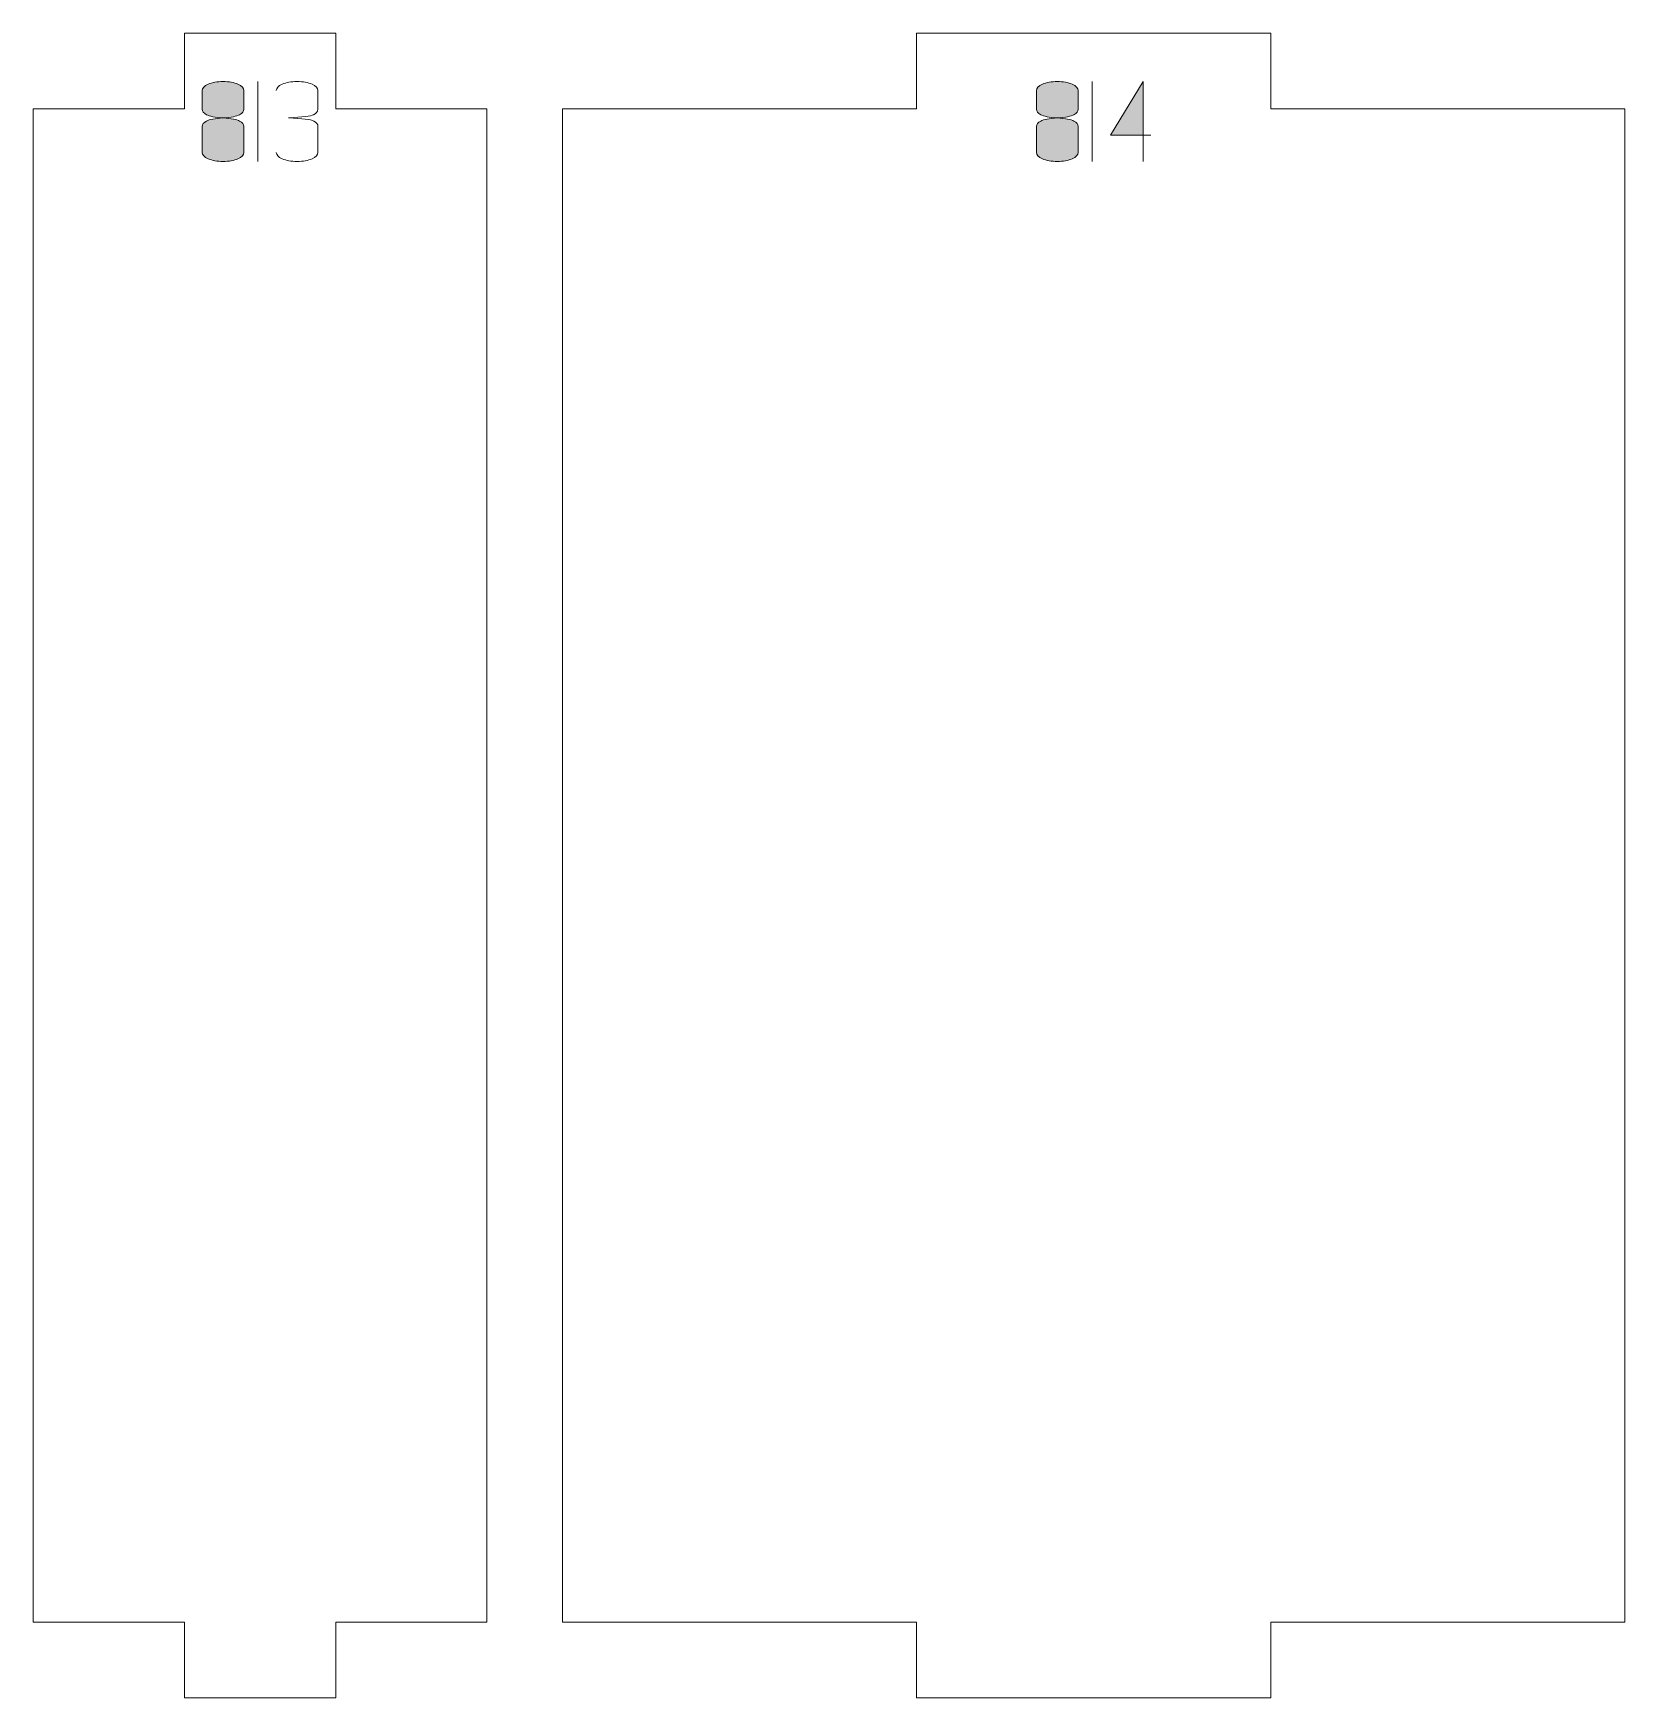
# Model space of a CAD drawing. Header units: centimetres. Extents: x -158 to 228, y -202 to 254.
# Drawn here: x 98.76 to 105.07, y -97.47 to -90.87 of the extents above; entities that cross this region are included whole.
import ezdxf

# ---------------------------------------------------------------- set-up
doc = ezdxf.new("R2010")
doc.units = ezdxf.units.CM
doc.header["$MEASUREMENT"] = 0
doc.layers.add('Capa 1', color=7, linetype='Continuous')

msp = doc.modelspace()

# ---------------------------------------------------------------- hatches: boundary and pattern name
at = {"layer": 'Capa 1', "true_color": 0x3e4095}
h = msp.add_hatch(color=175, dxfattribs=at)
edge = h.paths.add_edge_path()
edge.add_spline(control_points=[(99.42868, -91.17423), (99.42868, -91.18218), (99.43434, -91.18936), (99.44565, -91.19578), (99.45696, -91.2022), (99.47882, -91.20648), (99.51123, -91.20862), (99.54364, -91.20648), (99.5655, -91.2022), (99.57681, -91.19578), (99.58812, -91.18936), (99.59378, -91.18218), (99.59378, -91.17423), (99.59378, -91.17423), (99.59378, -91.09993), (99.59378, -91.09993), (99.59378, -91.09015), (99.58591, -91.08182), (99.57016, -91.07494), (99.55442, -91.06806), (99.53477, -91.06462), (99.51123, -91.06462), (99.48769, -91.06462), (99.46804, -91.06806), (99.4523, -91.07494), (99.43655, -91.08182), (99.42868, -91.09015), (99.42868, -91.09993), (99.42868, -91.09993), (99.42868, -91.17423), (99.42868, -91.17423)], knot_values=[0, 0, 0, 0, 0.1, 0.1, 0.1, 0.2, 0.2, 0.2, 0.3, 0.3, 0.3, 0.4, 0.4, 0.4, 0.5, 0.5, 0.5, 0.6, 0.6, 0.6, 0.7, 0.7, 0.7, 0.8, 0.8, 0.8, 0.9, 0.9, 0.9, 1, 1, 1, 1], degree=3, periodic=1)
h = msp.add_hatch(color=175, dxfattribs=at)
edge = h.paths.add_edge_path()
edge.add_spline(control_points=[(99.51123, -91.38106), (99.48769, -91.38106), (99.46804, -91.37762), (99.4523, -91.37074), (99.43655, -91.36386), (99.42868, -91.35553), (99.42868, -91.34575), (99.42868, -91.34575), (99.42868, -91.24256), (99.42868, -91.24256), (99.42868, -91.2343), (99.43434, -91.22712), (99.44565, -91.22101), (99.45696, -91.21489), (99.47882, -91.21076), (99.51123, -91.20862), (99.47882, -91.20648), (99.45696, -91.2022), (99.44565, -91.19578), (99.43434, -91.18936), (99.42868, -91.18218), (99.42868, -91.17423), (99.42868, -91.17423), (99.42868, -91.09993), (99.42868, -91.09993), (99.42868, -91.09015), (99.43655, -91.08182), (99.4523, -91.07494), (99.46804, -91.06806), (99.48769, -91.06462), (99.51123, -91.06462), (99.53477, -91.06462), (99.55442, -91.06806), (99.57016, -91.07494), (99.58591, -91.08182), (99.59378, -91.09015), (99.59378, -91.09993), (99.59378, -91.09993), (99.59378, -91.17423), (99.59378, -91.17423), (99.59378, -91.18218), (99.58812, -91.18936), (99.57681, -91.19578), (99.5655, -91.2022), (99.54364, -91.20648), (99.51123, -91.20862), (99.54364, -91.21076), (99.5655, -91.21489), (99.57681, -91.22101), (99.58812, -91.22712), (99.59378, -91.2343), (99.59378, -91.24256), (99.59378, -91.24256), (99.59378, -91.34575), (99.59378, -91.34575), (99.59378, -91.35553), (99.58591, -91.36386), (99.57016, -91.37074), (99.55442, -91.37762), (99.53477, -91.38106), (99.51123, -91.38106)], knot_values=[0, 0, 0, 0, 0.05, 0.05, 0.05, 0.1, 0.1, 0.1, 0.15, 0.15, 0.15, 0.2, 0.2, 0.2, 0.25, 0.25, 0.25, 0.3, 0.3, 0.3, 0.35, 0.35, 0.35, 0.4, 0.4, 0.4, 0.45, 0.45, 0.45, 0.5, 0.5, 0.5, 0.55, 0.55, 0.55, 0.6, 0.6, 0.6, 0.65, 0.65, 0.65, 0.7, 0.7, 0.7, 0.75, 0.75, 0.75, 0.8, 0.8, 0.8, 0.85, 0.85, 0.85, 0.9, 0.9, 0.9, 0.95, 0.95, 0.95, 1, 1, 1, 1], degree=3, periodic=1)
h = msp.add_hatch(color=175, dxfattribs=at)
edge = h.paths.add_edge_path()
edge.add_spline(control_points=[(99.64881, -91.38106), (99.64881, -91.38106), (99.64881, -91.06416), (99.64881, -91.06416), (99.64881, -91.06416), (99.64881, -91.38106), (99.64881, -91.38106)], knot_values=[0, 0, 0, 0, 0.5, 0.5, 0.5, 1, 1, 1, 1], degree=3, periodic=1)
h = msp.add_hatch(color=175, dxfattribs=at)
edge = h.paths.add_edge_path()
edge.add_spline(control_points=[(99.80474, -91.38106), (99.7812, -91.38106), (99.76155, -91.37762), (99.74581, -91.37074), (99.73006, -91.36386), (99.72219, -91.35553), (99.72219, -91.34575), (99.72219, -91.35553), (99.73006, -91.36386), (99.74581, -91.37074), (99.76155, -91.37762), (99.7812, -91.38106), (99.80474, -91.38106), (99.82828, -91.38106), (99.84793, -91.37762), (99.86367, -91.37074), (99.87942, -91.36386), (99.88729, -91.35553), (99.88729, -91.34575), (99.88729, -91.34575), (99.88729, -91.24256), (99.88729, -91.24256), (99.88729, -91.2343), (99.88163, -91.22712), (99.87032, -91.22101), (99.85901, -91.21489), (99.82584, -91.21076), (99.7708, -91.20862), (99.82553, -91.20526), (99.8584, -91.20128), (99.8694, -91.1967), (99.88041, -91.19211), (99.88637, -91.18462), (99.88729, -91.17423), (99.88729, -91.17423), (99.88729, -91.09993), (99.88729, -91.09993), (99.88729, -91.09015), (99.87942, -91.08182), (99.86367, -91.07494), (99.84793, -91.06806), (99.82828, -91.06462), (99.80474, -91.06462), (99.7812, -91.06462), (99.76155, -91.06806), (99.74581, -91.07494), (99.73006, -91.08182), (99.72219, -91.09015), (99.72219, -91.09993), (99.72219, -91.09015), (99.73006, -91.08182), (99.74581, -91.07494), (99.76155, -91.06806), (99.7812, -91.06462), (99.80474, -91.06462), (99.82828, -91.06462), (99.84793, -91.06806), (99.86367, -91.07494), (99.87942, -91.08182), (99.88729, -91.09015), (99.88729, -91.09993), (99.88729, -91.09993), (99.88729, -91.17423), (99.88729, -91.17423), (99.88637, -91.18462), (99.88041, -91.19211), (99.8694, -91.1967), (99.8584, -91.20128), (99.82553, -91.20526), (99.7708, -91.20862), (99.82584, -91.21076), (99.85901, -91.21489), (99.87032, -91.22101), (99.88163, -91.22712), (99.88729, -91.2343), (99.88729, -91.24256), (99.88729, -91.24256), (99.88729, -91.34575), (99.88729, -91.34575), (99.88729, -91.35553), (99.87942, -91.36386), (99.86367, -91.37074), (99.84793, -91.37762), (99.82828, -91.38106), (99.80474, -91.38106)], knot_values=[0, 0, 0, 0, 0.0357143, 0.0357143, 0.0357143, 0.0714286, 0.0714286, 0.0714286, 0.1071429, 0.1071429, 0.1071429, 0.1428571, 0.1428571, 0.1428571, 0.1785714, 0.1785714, 0.1785714, 0.2142857, 0.2142857, 0.2142857, 0.25, 0.25, 0.25, 0.2857143, 0.2857143, 0.2857143, 0.3214286, 0.3214286, 0.3214286, 0.3571429, 0.3571429, 0.3571429, 0.3928571, 0.3928571, 0.3928571, 0.4285714, 0.4285714, 0.4285714, 0.4642857, 0.4642857, 0.4642857, 0.5, 0.5, 0.5, 0.5357143, 0.5357143, 0.5357143, 0.5714286, 0.5714286, 0.5714286, 0.6071429, 0.6071429, 0.6071429, 0.6428571, 0.6428571, 0.6428571, 0.6785714, 0.6785714, 0.6785714, 0.7142857, 0.7142857, 0.7142857, 0.75, 0.75, 0.75, 0.7857143, 0.7857143, 0.7857143, 0.8214286, 0.8214286, 0.8214286, 0.8571429, 0.8571429, 0.8571429, 0.8928571, 0.8928571, 0.8928571, 0.9285714, 0.9285714, 0.9285714, 0.9642857, 0.9642857, 0.9642857, 1, 1, 1, 1], degree=3, periodic=1)
h = msp.add_hatch(color=175, dxfattribs=at)
edge = h.paths.add_edge_path()
edge.add_spline(control_points=[(102.73521, -91.17423), (102.73521, -91.18218), (102.74087, -91.18936), (102.75218, -91.19578), (102.76349, -91.2022), (102.78535, -91.20648), (102.81776, -91.20862), (102.85017, -91.20648), (102.87203, -91.2022), (102.88334, -91.19578), (102.89465, -91.18936), (102.90031, -91.18218), (102.90031, -91.17423), (102.90031, -91.17423), (102.90031, -91.09993), (102.90031, -91.09993), (102.90031, -91.09015), (102.89244, -91.08182), (102.87669, -91.07494), (102.86095, -91.06806), (102.8413, -91.06462), (102.81776, -91.06462), (102.79422, -91.06462), (102.77457, -91.06806), (102.75883, -91.07494), (102.74308, -91.08182), (102.73521, -91.09015), (102.73521, -91.09993), (102.73521, -91.09993), (102.73521, -91.17423), (102.73521, -91.17423)], knot_values=[0, 0, 0, 0, 0.1, 0.1, 0.1, 0.2, 0.2, 0.2, 0.3, 0.3, 0.3, 0.4, 0.4, 0.4, 0.5, 0.5, 0.5, 0.6, 0.6, 0.6, 0.7, 0.7, 0.7, 0.8, 0.8, 0.8, 0.9, 0.9, 0.9, 1, 1, 1, 1], degree=3, periodic=1)
h = msp.add_hatch(color=175, dxfattribs=at)
edge = h.paths.add_edge_path()
edge.add_spline(control_points=[(102.81776, -91.38106), (102.79422, -91.38106), (102.77457, -91.37762), (102.75883, -91.37074), (102.74308, -91.36386), (102.73521, -91.35553), (102.73521, -91.34575), (102.73521, -91.34575), (102.73521, -91.24256), (102.73521, -91.24256), (102.73521, -91.2343), (102.74087, -91.22712), (102.75218, -91.22101), (102.76349, -91.21489), (102.78535, -91.21076), (102.81776, -91.20862), (102.78535, -91.20648), (102.76349, -91.2022), (102.75218, -91.19578), (102.74087, -91.18936), (102.73521, -91.18218), (102.73521, -91.17423), (102.73521, -91.17423), (102.73521, -91.09993), (102.73521, -91.09993), (102.73521, -91.09015), (102.74308, -91.08182), (102.75883, -91.07494), (102.77457, -91.06806), (102.79422, -91.06462), (102.81776, -91.06462), (102.8413, -91.06462), (102.86095, -91.06806), (102.87669, -91.07494), (102.89244, -91.08182), (102.90031, -91.09015), (102.90031, -91.09993), (102.90031, -91.09993), (102.90031, -91.17423), (102.90031, -91.17423), (102.90031, -91.18218), (102.89465, -91.18936), (102.88334, -91.19578), (102.87203, -91.2022), (102.85017, -91.20648), (102.81776, -91.20862), (102.85017, -91.21076), (102.87203, -91.21489), (102.88334, -91.22101), (102.89465, -91.22712), (102.90031, -91.2343), (102.90031, -91.24256), (102.90031, -91.24256), (102.90031, -91.34575), (102.90031, -91.34575), (102.90031, -91.35553), (102.89244, -91.36386), (102.87669, -91.37074), (102.86095, -91.37762), (102.8413, -91.38106), (102.81776, -91.38106)], knot_values=[0, 0, 0, 0, 0.05, 0.05, 0.05, 0.1, 0.1, 0.1, 0.15, 0.15, 0.15, 0.2, 0.2, 0.2, 0.25, 0.25, 0.25, 0.3, 0.3, 0.3, 0.35, 0.35, 0.35, 0.4, 0.4, 0.4, 0.45, 0.45, 0.45, 0.5, 0.5, 0.5, 0.55, 0.55, 0.55, 0.6, 0.6, 0.6, 0.65, 0.65, 0.65, 0.7, 0.7, 0.7, 0.75, 0.75, 0.75, 0.8, 0.8, 0.8, 0.85, 0.85, 0.85, 0.9, 0.9, 0.9, 0.95, 0.95, 0.95, 1, 1, 1, 1], degree=3, periodic=1)
h = msp.add_hatch(color=175, dxfattribs=at)
edge = h.paths.add_edge_path()
edge.add_spline(control_points=[(102.95534, -91.38106), (102.95534, -91.38106), (102.95534, -91.06416), (102.95534, -91.06416), (102.95534, -91.06416), (102.95534, -91.38106), (102.95534, -91.38106)], knot_values=[0, 0, 0, 0, 0.5, 0.5, 0.5, 1, 1, 1, 1], degree=3, periodic=1)
h = msp.add_hatch(color=175, dxfattribs=at)
edge = h.paths.add_edge_path()
edge.add_spline(control_points=[(103.15851, -91.2765), (103.15851, -91.2765), (103.15851, -91.06416), (103.15851, -91.06416), (103.15851, -91.06416), (103.02872, -91.2765), (103.02872, -91.2765), (103.02872, -91.2765), (103.15851, -91.2765), (103.15851, -91.2765)], knot_values=[0, 0, 0, 0, 0.3333333, 0.3333333, 0.3333333, 0.6666667, 0.6666667, 0.6666667, 1, 1, 1, 1], degree=3, periodic=1)
h = msp.add_hatch(color=175, dxfattribs=at)
edge = h.paths.add_edge_path()
edge.add_spline(control_points=[(103.15851, -91.2765), (103.15851, -91.2765), (103.15851, -91.38106), (103.15851, -91.38106), (103.15851, -91.38106), (103.15851, -91.2765), (103.15851, -91.2765), (103.15851, -91.2765), (103.02872, -91.2765), (103.02872, -91.2765), (103.02872, -91.2765), (103.15851, -91.06416), (103.15851, -91.06416), (103.15851, -91.06416), (103.15851, -91.2765), (103.15851, -91.2765), (103.15851, -91.2765), (103.18832, -91.2765), (103.18832, -91.2765), (103.18832, -91.2765), (103.15851, -91.2765), (103.15851, -91.2765)], knot_values=[0, 0, 0, 0, 0.1428571, 0.1428571, 0.1428571, 0.2857143, 0.2857143, 0.2857143, 0.4285714, 0.4285714, 0.4285714, 0.5714286, 0.5714286, 0.5714286, 0.7142857, 0.7142857, 0.7142857, 0.8571429, 0.8571429, 0.8571429, 1, 1, 1, 1], degree=3, periodic=1)
h = msp.add_hatch(color=175, dxfattribs=at)
edge = h.paths.add_edge_path()
edge.add_spline(control_points=[(99.42868, -91.34575), (99.42868, -91.35553), (99.43655, -91.36386), (99.4523, -91.37074), (99.46804, -91.37762), (99.48769, -91.38106), (99.51123, -91.38106), (99.53477, -91.38106), (99.55442, -91.37762), (99.57016, -91.37074), (99.58591, -91.36386), (99.59378, -91.35553), (99.59378, -91.34575), (99.59378, -91.34575), (99.59378, -91.24256), (99.59378, -91.24256), (99.59378, -91.2343), (99.58812, -91.22712), (99.57681, -91.22101), (99.5655, -91.21489), (99.54364, -91.21076), (99.51123, -91.20862), (99.47882, -91.21076), (99.45696, -91.21489), (99.44565, -91.22101), (99.43434, -91.22712), (99.42868, -91.2343), (99.42868, -91.24256), (99.42868, -91.24256), (99.42868, -91.34575), (99.42868, -91.34575)], knot_values=[0, 0, 0, 0, 0.1, 0.1, 0.1, 0.2, 0.2, 0.2, 0.3, 0.3, 0.3, 0.4, 0.4, 0.4, 0.5, 0.5, 0.5, 0.6, 0.6, 0.6, 0.7, 0.7, 0.7, 0.8, 0.8, 0.8, 0.9, 0.9, 0.9, 1, 1, 1, 1], degree=3, periodic=1)
h = msp.add_hatch(color=175, dxfattribs=at)
edge = h.paths.add_edge_path()
edge.add_spline(control_points=[(102.73521, -91.34575), (102.73521, -91.35553), (102.74308, -91.36386), (102.75883, -91.37074), (102.77457, -91.37762), (102.79422, -91.38106), (102.81776, -91.38106), (102.8413, -91.38106), (102.86095, -91.37762), (102.87669, -91.37074), (102.89244, -91.36386), (102.90031, -91.35553), (102.90031, -91.34575), (102.90031, -91.34575), (102.90031, -91.24256), (102.90031, -91.24256), (102.90031, -91.2343), (102.89465, -91.22712), (102.88334, -91.22101), (102.87203, -91.21489), (102.85017, -91.21076), (102.81776, -91.20862), (102.78535, -91.21076), (102.76349, -91.21489), (102.75218, -91.22101), (102.74087, -91.22712), (102.73521, -91.2343), (102.73521, -91.24256), (102.73521, -91.24256), (102.73521, -91.34575), (102.73521, -91.34575)], knot_values=[0, 0, 0, 0, 0.1, 0.1, 0.1, 0.2, 0.2, 0.2, 0.3, 0.3, 0.3, 0.4, 0.4, 0.4, 0.5, 0.5, 0.5, 0.6, 0.6, 0.6, 0.7, 0.7, 0.7, 0.8, 0.8, 0.8, 0.9, 0.9, 0.9, 1, 1, 1, 1], degree=3, periodic=1)

# ---------------------------------------------------------------- linework, layer by layer
at = {"layer": 'Capa 1', "color": 240, "lineweight": 9}
for points in [[(98.75902, -91.17306), (98.75902, -91.17306), (98.75902, -97.17306), (98.75902, -97.17306), (98.75902, -97.17306), (99.35833, -97.17306), (99.35833, -97.17306), (99.35833, -97.17306), (99.35833, -97.47306), (99.35833, -97.47306), (99.35833, -97.47306), (99.95763, -97.47306), (99.95763, -97.47306), (99.95763, -97.47306), (99.95763, -97.17306), (99.95763, -97.17306), (99.95763, -97.17306), (100.55694, -97.17306), (100.55694, -97.17306), (100.55694, -97.17306), (100.55694, -91.17306), (100.55694, -91.17306), (100.55694, -91.17306), (99.95763, -91.17306), (99.95763, -91.17306), (99.95763, -91.17306), (99.95763, -90.87306), (99.95763, -90.87306), (99.95763, -90.87306), (99.35833, -90.87306), (99.35833, -90.87306), (99.35833, -90.87306), (99.35833, -91.17306), (99.35833, -91.17306), (99.35833, -91.17306), (98.75902, -91.17306), (98.75902, -91.17306)], [(100.85694, -91.17306), (100.85694, -91.17306), (100.85694, -97.17306), (100.85694, -97.17306), (100.85694, -97.17306), (102.26015, -97.17306), (102.26015, -97.17306), (102.26015, -97.17306), (102.26015, -97.47306), (102.26015, -97.47306), (102.26015, -97.47306), (103.66337, -97.47306), (103.66337, -97.47306), (103.66337, -97.47306), (103.66337, -97.17306), (103.66337, -97.17306), (103.66337, -97.17306), (105.06658, -97.17306), (105.06658, -97.17306), (105.06658, -97.17306), (105.06658, -91.17306), (105.06658, -91.17306), (105.06658, -91.17306), (103.66337, -91.17306), (103.66337, -91.17306), (103.66337, -91.17306), (103.66337, -90.87306), (103.66337, -90.87306), (103.66337, -90.87306), (102.26015, -90.87306), (102.26015, -90.87306), (102.26015, -90.87306), (102.26015, -91.17306), (102.26015, -91.17306), (102.26015, -91.17306), (100.85694, -91.17306), (100.85694, -91.17306)]]:
    msp.add_open_spline(points, degree=3, knots=[0, 0, 0, 0, 0.0833333, 0.0833333, 0.0833333, 0.1666667, 0.1666667, 0.1666667, 0.25, 0.25, 0.25, 0.3333333, 0.3333333, 0.3333333, 0.4166667, 0.4166667, 0.4166667, 0.5, 0.5, 0.5, 0.5833333, 0.5833333, 0.5833333, 0.6666667, 0.6666667, 0.6666667, 0.75, 0.75, 0.75, 0.8333333, 0.8333333, 0.8333333, 0.9166667, 0.9166667, 0.9166667, 1, 1, 1, 1], dxfattribs=at)
at = {"layer": 'Capa 1', "color": 114, "lineweight": 9}
for points, knots in [([(99.42868, -91.17423), (99.42868, -91.18218), (99.43434, -91.18936), (99.44565, -91.19578), (99.45696, -91.2022), (99.47882, -91.20648), (99.51123, -91.20862), (99.54364, -91.20648), (99.5655, -91.2022), (99.57681, -91.19578), (99.58812, -91.18936), (99.59378, -91.18218), (99.59378, -91.17423), (99.59378, -91.17423), (99.59378, -91.09993), (99.59378, -91.09993), (99.59378, -91.09015), (99.58591, -91.08182), (99.57016, -91.07494), (99.55442, -91.06806), (99.53477, -91.06462), (99.51123, -91.06462), (99.48769, -91.06462), (99.46804, -91.06806), (99.4523, -91.07494), (99.43655, -91.08182), (99.42868, -91.09015), (99.42868, -91.09993), (99.42868, -91.09993), (99.42868, -91.17423), (99.42868, -91.17423)], [0, 0, 0, 0, 0.1, 0.1, 0.1, 0.2, 0.2, 0.2, 0.3, 0.3, 0.3, 0.4, 0.4, 0.4, 0.5, 0.5, 0.5, 0.6, 0.6, 0.6, 0.7, 0.7, 0.7, 0.8, 0.8, 0.8, 0.9, 0.9, 0.9, 1, 1, 1, 1]), ([(99.51123, -91.38106), (99.48769, -91.38106), (99.46804, -91.37762), (99.4523, -91.37074), (99.43655, -91.36386), (99.42868, -91.35553), (99.42868, -91.34575), (99.42868, -91.34575), (99.42868, -91.24256), (99.42868, -91.24256), (99.42868, -91.2343), (99.43434, -91.22712), (99.44565, -91.22101), (99.45696, -91.21489), (99.47882, -91.21076), (99.51123, -91.20862), (99.47882, -91.20648), (99.45696, -91.2022), (99.44565, -91.19578), (99.43434, -91.18936), (99.42868, -91.18218), (99.42868, -91.17423), (99.42868, -91.17423), (99.42868, -91.09993), (99.42868, -91.09993), (99.42868, -91.09015), (99.43655, -91.08182), (99.4523, -91.07494), (99.46804, -91.06806), (99.48769, -91.06462), (99.51123, -91.06462), (99.53477, -91.06462), (99.55442, -91.06806), (99.57016, -91.07494), (99.58591, -91.08182), (99.59378, -91.09015), (99.59378, -91.09993), (99.59378, -91.09993), (99.59378, -91.17423), (99.59378, -91.17423), (99.59378, -91.18218), (99.58812, -91.18936), (99.57681, -91.19578), (99.5655, -91.2022), (99.54364, -91.20648), (99.51123, -91.20862), (99.54364, -91.21076), (99.5655, -91.21489), (99.57681, -91.22101), (99.58812, -91.22712), (99.59378, -91.2343), (99.59378, -91.24256), (99.59378, -91.24256), (99.59378, -91.34575), (99.59378, -91.34575), (99.59378, -91.35553), (99.58591, -91.36386), (99.57016, -91.37074), (99.55442, -91.37762), (99.53477, -91.38106), (99.51123, -91.38106)], [0, 0, 0, 0, 0.05, 0.05, 0.05, 0.1, 0.1, 0.1, 0.15, 0.15, 0.15, 0.2, 0.2, 0.2, 0.25, 0.25, 0.25, 0.3, 0.3, 0.3, 0.35, 0.35, 0.35, 0.4, 0.4, 0.4, 0.45, 0.45, 0.45, 0.5, 0.5, 0.5, 0.55, 0.55, 0.55, 0.6, 0.6, 0.6, 0.65, 0.65, 0.65, 0.7, 0.7, 0.7, 0.75, 0.75, 0.75, 0.8, 0.8, 0.8, 0.85, 0.85, 0.85, 0.9, 0.9, 0.9, 0.95, 0.95, 0.95, 1, 1, 1, 1]), ([(99.64881, -91.38106), (99.64881, -91.38106), (99.64881, -91.06416), (99.64881, -91.06416), (99.64881, -91.06416), (99.64881, -91.38106), (99.64881, -91.38106)], [0, 0, 0, 0, 0.5, 0.5, 0.5, 1, 1, 1, 1]), ([(99.80474, -91.38106), (99.7812, -91.38106), (99.76155, -91.37762), (99.74581, -91.37074), (99.73006, -91.36386), (99.72219, -91.35553), (99.72219, -91.34575), (99.72219, -91.35553), (99.73006, -91.36386), (99.74581, -91.37074), (99.76155, -91.37762), (99.7812, -91.38106), (99.80474, -91.38106), (99.82828, -91.38106), (99.84793, -91.37762), (99.86367, -91.37074), (99.87942, -91.36386), (99.88729, -91.35553), (99.88729, -91.34575), (99.88729, -91.34575), (99.88729, -91.24256), (99.88729, -91.24256), (99.88729, -91.2343), (99.88163, -91.22712), (99.87032, -91.22101), (99.85901, -91.21489), (99.82584, -91.21076), (99.7708, -91.20862), (99.82553, -91.20526), (99.8584, -91.20128), (99.8694, -91.1967), (99.88041, -91.19211), (99.88637, -91.18462), (99.88729, -91.17423), (99.88729, -91.17423), (99.88729, -91.09993), (99.88729, -91.09993), (99.88729, -91.09015), (99.87942, -91.08182), (99.86367, -91.07494), (99.84793, -91.06806), (99.82828, -91.06462), (99.80474, -91.06462), (99.7812, -91.06462), (99.76155, -91.06806), (99.74581, -91.07494), (99.73006, -91.08182), (99.72219, -91.09015), (99.72219, -91.09993), (99.72219, -91.09015), (99.73006, -91.08182), (99.74581, -91.07494), (99.76155, -91.06806), (99.7812, -91.06462), (99.80474, -91.06462), (99.82828, -91.06462), (99.84793, -91.06806), (99.86367, -91.07494), (99.87942, -91.08182), (99.88729, -91.09015), (99.88729, -91.09993), (99.88729, -91.09993), (99.88729, -91.17423), (99.88729, -91.17423), (99.88637, -91.18462), (99.88041, -91.19211), (99.8694, -91.1967), (99.8584, -91.20128), (99.82553, -91.20526), (99.7708, -91.20862), (99.82584, -91.21076), (99.85901, -91.21489), (99.87032, -91.22101), (99.88163, -91.22712), (99.88729, -91.2343), (99.88729, -91.24256), (99.88729, -91.24256), (99.88729, -91.34575), (99.88729, -91.34575), (99.88729, -91.35553), (99.87942, -91.36386), (99.86367, -91.37074), (99.84793, -91.37762), (99.82828, -91.38106), (99.80474, -91.38106)], [0, 0, 0, 0, 0.0357143, 0.0357143, 0.0357143, 0.0714286, 0.0714286, 0.0714286, 0.1071429, 0.1071429, 0.1071429, 0.1428571, 0.1428571, 0.1428571, 0.1785714, 0.1785714, 0.1785714, 0.2142857, 0.2142857, 0.2142857, 0.25, 0.25, 0.25, 0.2857143, 0.2857143, 0.2857143, 0.3214286, 0.3214286, 0.3214286, 0.3571429, 0.3571429, 0.3571429, 0.3928571, 0.3928571, 0.3928571, 0.4285714, 0.4285714, 0.4285714, 0.4642857, 0.4642857, 0.4642857, 0.5, 0.5, 0.5, 0.5357143, 0.5357143, 0.5357143, 0.5714286, 0.5714286, 0.5714286, 0.6071429, 0.6071429, 0.6071429, 0.6428571, 0.6428571, 0.6428571, 0.6785714, 0.6785714, 0.6785714, 0.7142857, 0.7142857, 0.7142857, 0.75, 0.75, 0.75, 0.7857143, 0.7857143, 0.7857143, 0.8214286, 0.8214286, 0.8214286, 0.8571429, 0.8571429, 0.8571429, 0.8928571, 0.8928571, 0.8928571, 0.9285714, 0.9285714, 0.9285714, 0.9642857, 0.9642857, 0.9642857, 1, 1, 1, 1]), ([(102.73521, -91.17423), (102.73521, -91.18218), (102.74087, -91.18936), (102.75218, -91.19578), (102.76349, -91.2022), (102.78535, -91.20648), (102.81776, -91.20862), (102.85017, -91.20648), (102.87203, -91.2022), (102.88334, -91.19578), (102.89465, -91.18936), (102.90031, -91.18218), (102.90031, -91.17423), (102.90031, -91.17423), (102.90031, -91.09993), (102.90031, -91.09993), (102.90031, -91.09015), (102.89244, -91.08182), (102.87669, -91.07494), (102.86095, -91.06806), (102.8413, -91.06462), (102.81776, -91.06462), (102.79422, -91.06462), (102.77457, -91.06806), (102.75883, -91.07494), (102.74308, -91.08182), (102.73521, -91.09015), (102.73521, -91.09993), (102.73521, -91.09993), (102.73521, -91.17423), (102.73521, -91.17423)], [0, 0, 0, 0, 0.1, 0.1, 0.1, 0.2, 0.2, 0.2, 0.3, 0.3, 0.3, 0.4, 0.4, 0.4, 0.5, 0.5, 0.5, 0.6, 0.6, 0.6, 0.7, 0.7, 0.7, 0.8, 0.8, 0.8, 0.9, 0.9, 0.9, 1, 1, 1, 1]), ([(102.81776, -91.38106), (102.79422, -91.38106), (102.77457, -91.37762), (102.75883, -91.37074), (102.74308, -91.36386), (102.73521, -91.35553), (102.73521, -91.34575), (102.73521, -91.34575), (102.73521, -91.24256), (102.73521, -91.24256), (102.73521, -91.2343), (102.74087, -91.22712), (102.75218, -91.22101), (102.76349, -91.21489), (102.78535, -91.21076), (102.81776, -91.20862), (102.78535, -91.20648), (102.76349, -91.2022), (102.75218, -91.19578), (102.74087, -91.18936), (102.73521, -91.18218), (102.73521, -91.17423), (102.73521, -91.17423), (102.73521, -91.09993), (102.73521, -91.09993), (102.73521, -91.09015), (102.74308, -91.08182), (102.75883, -91.07494), (102.77457, -91.06806), (102.79422, -91.06462), (102.81776, -91.06462), (102.8413, -91.06462), (102.86095, -91.06806), (102.87669, -91.07494), (102.89244, -91.08182), (102.90031, -91.09015), (102.90031, -91.09993), (102.90031, -91.09993), (102.90031, -91.17423), (102.90031, -91.17423), (102.90031, -91.18218), (102.89465, -91.18936), (102.88334, -91.19578), (102.87203, -91.2022), (102.85017, -91.20648), (102.81776, -91.20862), (102.85017, -91.21076), (102.87203, -91.21489), (102.88334, -91.22101), (102.89465, -91.22712), (102.90031, -91.2343), (102.90031, -91.24256), (102.90031, -91.24256), (102.90031, -91.34575), (102.90031, -91.34575), (102.90031, -91.35553), (102.89244, -91.36386), (102.87669, -91.37074), (102.86095, -91.37762), (102.8413, -91.38106), (102.81776, -91.38106)], [0, 0, 0, 0, 0.05, 0.05, 0.05, 0.1, 0.1, 0.1, 0.15, 0.15, 0.15, 0.2, 0.2, 0.2, 0.25, 0.25, 0.25, 0.3, 0.3, 0.3, 0.35, 0.35, 0.35, 0.4, 0.4, 0.4, 0.45, 0.45, 0.45, 0.5, 0.5, 0.5, 0.55, 0.55, 0.55, 0.6, 0.6, 0.6, 0.65, 0.65, 0.65, 0.7, 0.7, 0.7, 0.75, 0.75, 0.75, 0.8, 0.8, 0.8, 0.85, 0.85, 0.85, 0.9, 0.9, 0.9, 0.95, 0.95, 0.95, 1, 1, 1, 1]), ([(102.95534, -91.38106), (102.95534, -91.38106), (102.95534, -91.06416), (102.95534, -91.06416), (102.95534, -91.06416), (102.95534, -91.38106), (102.95534, -91.38106)], [0, 0, 0, 0, 0.5, 0.5, 0.5, 1, 1, 1, 1]), ([(103.15851, -91.2765), (103.15851, -91.2765), (103.15851, -91.06416), (103.15851, -91.06416), (103.15851, -91.06416), (103.02872, -91.2765), (103.02872, -91.2765), (103.02872, -91.2765), (103.15851, -91.2765), (103.15851, -91.2765)], [0, 0, 0, 0, 0.3333333, 0.3333333, 0.3333333, 0.6666667, 0.6666667, 0.6666667, 1, 1, 1, 1]), ([(103.15851, -91.2765), (103.15851, -91.2765), (103.15851, -91.38106), (103.15851, -91.38106), (103.15851, -91.38106), (103.15851, -91.2765), (103.15851, -91.2765), (103.15851, -91.2765), (103.02872, -91.2765), (103.02872, -91.2765), (103.02872, -91.2765), (103.15851, -91.06416), (103.15851, -91.06416), (103.15851, -91.06416), (103.15851, -91.2765), (103.15851, -91.2765), (103.15851, -91.2765), (103.18832, -91.2765), (103.18832, -91.2765), (103.18832, -91.2765), (103.15851, -91.2765), (103.15851, -91.2765)], [0, 0, 0, 0, 0.1428571, 0.1428571, 0.1428571, 0.2857143, 0.2857143, 0.2857143, 0.4285714, 0.4285714, 0.4285714, 0.5714286, 0.5714286, 0.5714286, 0.7142857, 0.7142857, 0.7142857, 0.8571429, 0.8571429, 0.8571429, 1, 1, 1, 1]), ([(99.42868, -91.34575), (99.42868, -91.35553), (99.43655, -91.36386), (99.4523, -91.37074), (99.46804, -91.37762), (99.48769, -91.38106), (99.51123, -91.38106), (99.53477, -91.38106), (99.55442, -91.37762), (99.57016, -91.37074), (99.58591, -91.36386), (99.59378, -91.35553), (99.59378, -91.34575), (99.59378, -91.34575), (99.59378, -91.24256), (99.59378, -91.24256), (99.59378, -91.2343), (99.58812, -91.22712), (99.57681, -91.22101), (99.5655, -91.21489), (99.54364, -91.21076), (99.51123, -91.20862), (99.47882, -91.21076), (99.45696, -91.21489), (99.44565, -91.22101), (99.43434, -91.22712), (99.42868, -91.2343), (99.42868, -91.24256), (99.42868, -91.24256), (99.42868, -91.34575), (99.42868, -91.34575)], [0, 0, 0, 0, 0.1, 0.1, 0.1, 0.2, 0.2, 0.2, 0.3, 0.3, 0.3, 0.4, 0.4, 0.4, 0.5, 0.5, 0.5, 0.6, 0.6, 0.6, 0.7, 0.7, 0.7, 0.8, 0.8, 0.8, 0.9, 0.9, 0.9, 1, 1, 1, 1]), ([(102.73521, -91.34575), (102.73521, -91.35553), (102.74308, -91.36386), (102.75883, -91.37074), (102.77457, -91.37762), (102.79422, -91.38106), (102.81776, -91.38106), (102.8413, -91.38106), (102.86095, -91.37762), (102.87669, -91.37074), (102.89244, -91.36386), (102.90031, -91.35553), (102.90031, -91.34575), (102.90031, -91.34575), (102.90031, -91.24256), (102.90031, -91.24256), (102.90031, -91.2343), (102.89465, -91.22712), (102.88334, -91.22101), (102.87203, -91.21489), (102.85017, -91.21076), (102.81776, -91.20862), (102.78535, -91.21076), (102.76349, -91.21489), (102.75218, -91.22101), (102.74087, -91.22712), (102.73521, -91.2343), (102.73521, -91.24256), (102.73521, -91.24256), (102.73521, -91.34575), (102.73521, -91.34575)], [0, 0, 0, 0, 0.1, 0.1, 0.1, 0.2, 0.2, 0.2, 0.3, 0.3, 0.3, 0.4, 0.4, 0.4, 0.5, 0.5, 0.5, 0.6, 0.6, 0.6, 0.7, 0.7, 0.7, 0.8, 0.8, 0.8, 0.9, 0.9, 0.9, 1, 1, 1, 1])]:
    msp.add_open_spline(points, degree=3, knots=knots, dxfattribs=at)

doc.saveas('drawing.dxf')
